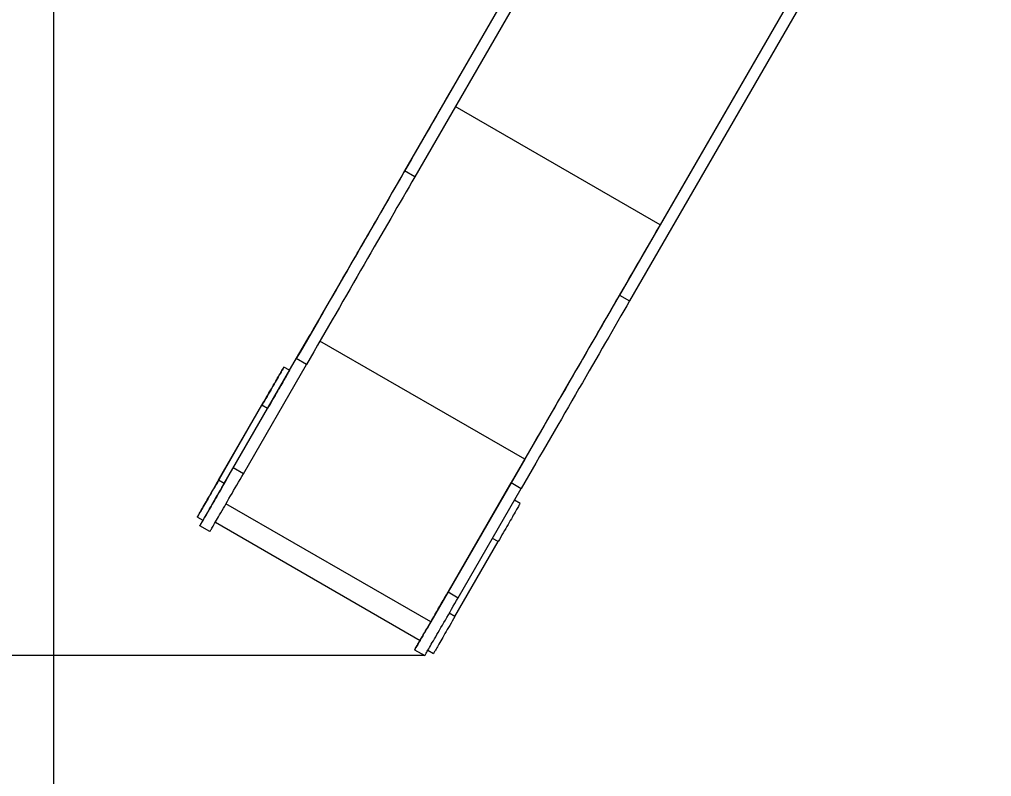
# Model space of a CAD drawing. Header units: millimetres. Extents: x -8083 to 6576, y -6691 to 5601.
# Drawn here: x -4791 to -2545, y -3325 to -1576 of the extents above; entities that cross this region are included whole.
import ezdxf

# ---------------------------------------------------------------- set-up
doc = ezdxf.new("R2010")
doc.units = ezdxf.units.MM
for name, color, linetype in [('DIKOM_ОБЪЕКТ', 7, 'Continuous'), ('DIKOM_РАЗМЕР_ЗОНА', 7, 'Continuous'), ('DIKOM_РАЗМЕР_ОБЪЕКТА', 7, 'Continuous')]:
    doc.layers.add(name, color=color, linetype=linetype)
doc.styles.add('style1', font='arial.ttf', dxfattribs={"width": 0.8})
doc.dimstyles.new('1-50', dxfattribs={"dimtxt": 300, "dimasz": 200, "dimexe": 100, "dimexo": 0, "dimgap": 100, "dimtad": 1, "dimtxsty": 'style1', "dimcen": 200, "dimclrd": 7, "dimclre": 7, "dimclrt": 7, "dimadec": 1, "dimazin": 2, "dimtfac": 1, "dimtmove": 0, "dimatfit": 2, "dimfxl": 0, "dimlwd": 25, "dimlwe": 18, "dimarcsym": 0})

# ---------------------------------------------------------------- blocks, each defined once
blk = doc.blocks.new('*D9')
at = {"layer": 'Defpoints', "color": 0, "transparency": 16777216}
for p in [(-396.4, 3600.5), (-7041.6, -3045.5), (-3854.4, -3045.5)]:
    blk.add_point(p, dxfattribs=at)
at = {"layer": 'DIKOM_РАЗМЕР_ОБЪЕКТА', "color": 7, "lineweight": 18, "transparency": 16777216}
for p, q in [((-396.4, 3600.5), (-7141.6, 3600.5)), ((-3854.4, -3045.5), (-7141.6, -3045.5))]:
    blk.add_line(p, q, dxfattribs=at)
at = {"layer": 'DIKOM_РАЗМЕР_ОБЪЕКТА', "color": 7, "lineweight": 25, "transparency": 16777216}
blk.add_line((-7041.6, 3400.5), (-7041.6, -2845.5), dxfattribs=at)
at = {"layer": 'DIKOM_РАЗМЕР_ОБЪЕКТА', "color": 7, "transparency": 16777216}
for points in [[(-7075, 3400.5), (-7008.3, 3400.5), (-7041.6, 3600.5)], [(-7075, -2845.5), (-7008.3, -2845.5), (-7041.6, -3045.5)]]:
    blk.add_solid(points, dxfattribs=at)
at = {"layer": 'DIKOM_РАЗМЕР_ОБЪЕКТА', "color": 7, "transparency": 16777216, "insert": (-7294.8, 463.6), "char_height": 300, "attachment_point": 5, "rotation": 90, "style": 'style1'}
blk.add_mtext('6650', dxfattribs=at)
blk = doc.blocks.new('*D10')
at = {"layer": 'Defpoints', "color": 0, "transparency": 16777216}
for p in [(-4711.6, -59.9), (5076.7, -1609.9), (5076.7, -5900.2)]:
    blk.add_point(p, dxfattribs=at)
at = {"layer": 'DIKOM_РАЗМЕР_ОБЪЕКТА', "color": 7, "lineweight": 18, "transparency": 16777216}
for p, q in [((-4711.6, -59.9), (-4711.6, -6000.2)), ((5076.7, -1609.9), (5076.7, -6000.2))]:
    blk.add_line(p, q, dxfattribs=at)
at = {"layer": 'DIKOM_РАЗМЕР_ОБЪЕКТА', "color": 7, "lineweight": 25, "transparency": 16777216}
blk.add_line((-4511.6, -5900.2), (4876.7, -5900.2), dxfattribs=at)
at = {"layer": 'DIKOM_РАЗМЕР_ОБЪЕКТА', "color": 7, "transparency": 16777216}
for points in [[(-4511.6, -5866.9), (-4511.6, -5933.5), (-4711.6, -5900.2)], [(4876.7, -5866.9), (4876.7, -5933.5), (5076.7, -5900.2)]]:
    blk.add_solid(points, dxfattribs=at)
at = {"layer": 'DIKOM_РАЗМЕР_ОБЪЕКТА', "color": 7, "transparency": 16777216, "insert": (410.1, -5647), "char_height": 300, "attachment_point": 5, "style": 'style1'}
blk.add_mtext('10000', dxfattribs=at)
blk = doc.blocks.new('*D11')
at = {"layer": 'Defpoints', "color": 0, "transparency": 16777216}
for p in [(6576.4, -1609.9), (-6320, -3354.1), (6576.4, -6591.4)]:
    blk.add_point(p, dxfattribs=at)
at = {"layer": 'DIKOM_РАЗМЕР_ЗОНА', "color": 7, "lineweight": 18, "transparency": 16777216}
for p, q in [((6576.4, -1609.9), (6576.4, -6691.4)), ((-6320, -3354.1), (-6320, -6691.4))]:
    blk.add_line(p, q, dxfattribs=at)
at = {"layer": 'DIKOM_РАЗМЕР_ЗОНА', "color": 7, "lineweight": 25, "transparency": 16777216}
blk.add_line((-6120, -6591.4), (6376.4, -6591.4), dxfattribs=at)
at = {"layer": 'DIKOM_РАЗМЕР_ЗОНА', "color": 7, "transparency": 16777216}
for points in [[(-6120, -6558.1), (-6120, -6624.7), (-6320, -6591.4)], [(6376.4, -6558.1), (6376.4, -6624.7), (6576.4, -6591.4)]]:
    blk.add_solid(points, dxfattribs=at)
at = {"layer": 'DIKOM_РАЗМЕР_ЗОНА', "color": 7, "transparency": 16777216, "insert": (182.5, -6338.1), "char_height": 300, "attachment_point": 5, "style": 'style1'}
blk.add_mtext('13000', dxfattribs=at)
blk = doc.blocks.new('*D12')
at = {"layer": 'Defpoints', "color": 0, "transparency": 16777216}
for p in [(-682.9, 5600.5), (-7632.5, -5169.1), (-3908.3, -5169.1)]:
    blk.add_point(p, dxfattribs=at)
at = {"layer": 'DIKOM_РАЗМЕР_ЗОНА', "color": 7, "lineweight": 18, "transparency": 16777216}
for p, q in [((-682.9, 5600.5), (-7732.5, 5600.5)), ((-3908.3, -5169.1), (-7732.5, -5169.1))]:
    blk.add_line(p, q, dxfattribs=at)
at = {"layer": 'DIKOM_РАЗМЕР_ЗОНА', "color": 7, "lineweight": 25, "transparency": 16777216}
blk.add_line((-7632.5, 5400.5), (-7632.5, -4969.1), dxfattribs=at)
at = {"layer": 'DIKOM_РАЗМЕР_ЗОНА', "color": 7, "transparency": 16777216}
for points in [[(-7665.9, 5400.5), (-7599.2, 5400.5), (-7632.5, 5600.5)], [(-7665.9, -4969.1), (-7599.2, -4969.1), (-7632.5, -5169.1)]]:
    blk.add_solid(points, dxfattribs=at)
at = {"layer": 'DIKOM_РАЗМЕР_ЗОНА', "color": 7, "transparency": 16777216, "insert": (-7885.7, 474.9), "char_height": 300, "attachment_point": 5, "rotation": 90, "style": 'style1'}
blk.add_mtext('10800', dxfattribs=at)

msp = doc.modelspace()

# ---------------------------------------------------------------- linework, layer by layer
at = {"layer": 'DIKOM_ОБЪЕКТ', "color": 7, "linetype": 'Continuous', "lineweight": 15}
for p, q in [((-3261.57, -819.012), (-3900.904, -1926.217)), ((-3238.187, -832.512), (-3877.521, -1939.717)), ((-3273.141, -839.003), (-3787.908, -1730.481)), ((-2728.954, -1042.466), (-3310.956, -2050.382)), ((-2765.337, -1105.512), (-3404.671, -2212.717)), ((-2741.954, -1119.012), (-3381.289, -2226.217)), ((-3310.956, -2050.382), (-3783.79, -1777.392)), ((-3877.521, -1939.717), (-3900.904, -1926.217)), ((-3404.671, -2212.717), (-3381.289, -2226.217)), ((-4166.691, -2386.515), (-4119.353, -2304.525)), ((-3623.64, -2591.933), (-4096.48, -2318.939)), ((-4296.745, -2611.806), (-4151.051, -2359.458)), ((-4273.362, -2625.306), (-4127.668, -2372.958)), ((-4166.689, -2386.516), (-4179.679, -2379.016)), ((-4127.668, -2372.958), (-4151.051, -2359.458)), ((-4330.53, -2640.311), (-4230.545, -2467.133)), ((-4328.798, -2637.284), (-4228.813, -2464.105)), ((-4217.554, -2474.632), (-4230.545, -2467.133)), ((-4317.539, -2647.811), (-4217.554, -2474.632)), ((-3623.64, -2591.933), (-3840.667, -2967.834)), ((-4273.362, -2625.306), (-4296.745, -2611.806)), ((-4317.539, -2647.811), (-4330.53, -2640.311)), ((-3800.512, -2898.306), (-3654.819, -2645.958)), ((-3654.819, -2645.958), (-3631.436, -2659.458)), ((-3777.13, -2911.806), (-3631.436, -2659.458)), ((-3634.083, -2694.016), (-3647.062, -2686.523)), ((-3840.667, -2967.834), (-4313.51, -2694.839)), ((-4379.664, -2725.4), (-4366.673, -2732.9)), ((-4338.076, -2737.383), (-3865.235, -3010.379)), ((-4373.964, -2745.53), (-4373.966, -2745.53)), ((-4350.584, -2759.03), (-4373.966, -2745.53)), ((-4350.582, -2759.03), (-4373.964, -2745.53)), ((-4350.582, -2759.03), (-4350.584, -2759.03)), ((-3784.933, -2955.311), (-3684.949, -2782.132)), ((-3684.949, -2782.132), (-3697.934, -2774.635)), ((-3800.512, -2898.306), (-3777.13, -2911.806)), ((-3784.933, -2955.311), (-3797.919, -2947.814)), ((-3877.731, -3032.03), (-3877.733, -3032.03)), ((-3877.733, -3032.03), (-3854.351, -3045.53)), ((-3877.731, -3032.03), (-3854.349, -3045.53)), ((-3854.349, -3045.53), (-3854.351, -3045.53)), ((-3847.053, -3032.903), (-3834.068, -3040.4))]:
    msp.add_line(p, q, dxfattribs=at)
at = {"layer": 'DIKOM_ОБЪЕКТ', "color": 7, "linetype": 'Continuous', "lineweight": 15, "flags": 128}
for points in [[(-3776.683, -1711.048), (-3776.593, -1710.894), (-3776.335, -1710.446), (-3775.929, -1709.744), (-3775.413, -1708.849), (-3774.831, -1707.843), (-3774.237, -1706.813), (-3773.682, -1705.852), (-3773.216, -1705.044), (-3772.88, -1704.463), (-3772.705, -1704.158), (-3772.705, -1704.158), (-3772.881, -1704.463), (-3773.216, -1705.044), (-3773.683, -1705.852), (-3774.238, -1706.813), (-3774.832, -1707.842), (-3775.413, -1708.849), (-3775.93, -1709.743), (-3776.335, -1710.446), (-3776.594, -1710.894), (-3776.683, -1711.048)], [(-3787.908, -1730.481), (-3795.436, -1743.517), (-3803.075, -1756.748), (-3810.826, -1770.17), (-3818.683, -1783.778), (-3826.646, -1797.568), (-3834.71, -1811.534), (-3842.874, -1825.673), (-3851.135, -1839.98), (-3859.49, -1854.449), (-3867.935, -1869.076), (-3876.469, -1883.856), (-3885.089, -1898.783), (-3893.79, -1913.854), (-3902.571, -1929.062), (-3911.429, -1944.402), (-3920.359, -1959.87), (-3929.361, -1975.46), (-3938.43, -1991.166), (-3947.563, -2006.984), (-3956.757, -2022.908), (-3966.01, -2038.933), (-3975.317, -2055.054), (-3984.677, -2071.264), (-3994.085, -2087.558), (-4003.538, -2103.932), (-4013.034, -2120.378), (-4022.569, -2136.893), (-4032.14, -2153.469), (-4041.743, -2170.102), (-4051.376, -2186.786), (-4061.035, -2203.516), (-4070.717, -2220.285), (-4080.418, -2237.088), (-4090.136, -2253.919), (-4099.867, -2270.773), (-4109.606, -2287.643), (-4119.353, -2304.525)], [(-3807.328, -1764.12), (-3807.239, -1763.966), (-3806.98, -1763.518), (-3806.575, -1762.816), (-3806.058, -1761.921), (-3805.477, -1760.915), (-3804.883, -1759.885), (-3804.328, -1758.924), (-3803.861, -1758.116), (-3803.526, -1757.535), (-3803.35, -1757.23), (-3803.35, -1757.23), (-3803.526, -1757.535), (-3803.862, -1758.116), (-3804.328, -1758.923), (-3804.883, -1759.885), (-3805.477, -1760.914), (-3806.059, -1761.921), (-3806.575, -1762.815), (-3806.98, -1763.518), (-3807.239, -1763.966), (-3807.328, -1764.12)], [(-3900.904, -1926.217), (-3907.48, -1937.606), (-3914.17, -1949.191), (-3920.97, -1960.968), (-3927.877, -1972.93), (-3934.889, -1985.072), (-3942.001, -1997.39), (-3949.211, -2009.876), (-3956.515, -2022.527), (-3963.911, -2035.335), (-3971.394, -2048.295), (-3978.962, -2061.402), (-3986.611, -2074.649), (-3994.337, -2088.03), (-4002.137, -2101.54), (-4010.008, -2115.172), (-4017.945, -2128.919), (-4025.947, -2142.777), (-4034.008, -2156.738), (-4042.125, -2170.796), (-4050.294, -2184.946), (-4058.512, -2199.179), (-4066.775, -2213.491), (-4075.08, -2227.874), (-4083.421, -2242.322), (-4091.797, -2256.828), (-4100.203, -2271.387), (-4108.635, -2285.991), (-4117.088, -2300.633), (-4125.561, -2315.308), (-4134.048, -2330.008), (-4142.546, -2344.727), (-4151.051, -2359.458)], [(-3877.521, -1939.717), (-3884.098, -1951.106), (-3890.787, -1962.691), (-3897.587, -1974.468), (-3904.494, -1986.43), (-3911.506, -1998.572), (-3918.618, -2010.89), (-3925.828, -2023.376), (-3933.132, -2036.027), (-3940.528, -2048.835), (-3948.011, -2061.795), (-3955.579, -2074.902), (-3963.228, -2088.149), (-3970.954, -2101.53), (-3978.754, -2115.04), (-3986.625, -2128.672), (-3994.563, -2142.419), (-4002.564, -2156.277), (-4010.625, -2170.238), (-4018.742, -2184.296), (-4026.911, -2198.446), (-4035.13, -2212.679), (-4043.393, -2226.991), (-4051.697, -2241.374), (-4060.039, -2255.822), (-4068.414, -2270.328), (-4076.82, -2284.887), (-4085.252, -2299.491), (-4093.706, -2314.133), (-4102.178, -2328.808), (-4110.666, -2343.508), (-4119.163, -2358.227), (-4127.668, -2372.958)], [(-3972.399, -2050.004), (-3972.31, -2049.85), (-3972.051, -2049.402), (-3971.646, -2048.7), (-3971.13, -2047.806), (-3970.548, -2046.799), (-3969.954, -2045.769), (-3969.399, -2044.808), (-3968.933, -2044.001), (-3968.597, -2043.419), (-3968.421, -2043.115), (-3968.421, -2043.115), (-3968.597, -2043.419), (-3968.933, -2044), (-3969.399, -2044.808), (-3969.954, -2045.769), (-3970.549, -2046.799), (-3971.13, -2047.805), (-3971.646, -2048.7), (-3972.052, -2049.402), (-3972.31, -2049.85), (-3972.399, -2050.004)], [(-3310.956, -2050.382), (-3318.256, -2063.024), (-3325.668, -2075.861), (-3333.19, -2088.888), (-3340.819, -2102.099), (-3348.552, -2115.492), (-3356.386, -2129.06), (-3364.319, -2142.799), (-3372.348, -2156.703), (-3380.469, -2170.769), (-3388.682, -2184.991), (-3396.98, -2199.364), (-3405.363, -2213.882), (-3413.828, -2228.542), (-3422.37, -2243.336), (-3430.987, -2258.26), (-3439.676, -2273.309), (-3448.434, -2288.478), (-3457.258, -2303.76), (-3466.144, -2319.151), (-3475.09, -2334.645), (-3484.092, -2350.236), (-3493.147, -2365.919), (-3502.252, -2381.688), (-3511.403, -2397.537), (-3520.598, -2413.462), (-3529.832, -2429.456), (-3539.103, -2445.513), (-3548.407, -2461.628), (-3557.741, -2477.795), (-3567.103, -2494.008), (-3576.487, -2510.262), (-3585.891, -2526.55), (-3595.312, -2542.868), (-3604.746, -2559.208), (-3614.19, -2575.565), (-3623.64, -2591.933)], [(-4011.038, -2116.925), (-4010.948, -2116.771), (-4010.69, -2116.323), (-4010.284, -2115.621), (-4009.768, -2114.726), (-4009.186, -2113.72), (-4008.592, -2112.69), (-4008.037, -2111.729), (-4007.571, -2110.921), (-4007.235, -2110.34), (-4007.06, -2110.035), (-4007.06, -2110.035), (-4007.236, -2110.34), (-4007.571, -2110.921), (-4008.038, -2111.729), (-4008.593, -2112.69), (-4009.187, -2113.72), (-4009.769, -2114.726), (-4010.285, -2115.62), (-4010.69, -2116.323), (-4010.949, -2116.771), (-4011.038, -2116.925)], [(-3404.671, -2212.717), (-3411.248, -2224.106), (-3417.937, -2235.691), (-3424.738, -2247.468), (-3431.645, -2259.43), (-3438.656, -2271.572), (-3445.768, -2283.89), (-3452.978, -2296.376), (-3460.282, -2309.027), (-3467.678, -2321.835), (-3475.161, -2334.795), (-3482.729, -2347.902), (-3490.378, -2361.149), (-3498.104, -2374.53), (-3505.904, -2388.04), (-3513.776, -2401.672), (-3521.713, -2415.419), (-3529.714, -2429.277), (-3537.775, -2443.238), (-3545.892, -2457.296), (-3554.062, -2471.446), (-3562.28, -2485.679), (-3570.543, -2499.991), (-3578.847, -2514.374), (-3587.189, -2528.822), (-3595.565, -2543.328), (-3603.97, -2557.887), (-3612.402, -2572.491), (-3620.856, -2587.133), (-3629.328, -2601.808), (-3637.816, -2616.508), (-3646.314, -2631.227), (-3654.819, -2645.958)], [(-3381.289, -2226.217), (-3387.865, -2237.606), (-3394.555, -2249.191), (-3401.354, -2260.968), (-3408.262, -2272.93), (-3415.273, -2285.072), (-3422.385, -2297.39), (-3429.595, -2309.876), (-3436.9, -2322.527), (-3444.295, -2335.335), (-3451.779, -2348.295), (-3459.346, -2361.402), (-3466.995, -2374.649), (-3474.722, -2388.03), (-3482.522, -2401.54), (-3490.393, -2415.172), (-3498.33, -2428.92), (-3506.332, -2442.777), (-3514.393, -2456.738), (-3522.509, -2470.796), (-3530.679, -2484.945), (-3538.897, -2499.179), (-3547.16, -2513.491), (-3555.464, -2527.874), (-3563.806, -2542.322), (-3572.182, -2556.828), (-3580.588, -2571.387), (-3589.019, -2585.991), (-3597.473, -2600.633), (-3605.946, -2615.308), (-3614.433, -2630.008), (-3622.931, -2644.727), (-3631.436, -2659.458)], [(-4228.813, -2464.105), (-4225.853, -2458.978), (-4222.907, -2453.874), (-4219.984, -2448.812), (-4217.095, -2443.809), (-4214.25, -2438.882), (-4211.46, -2434.049), (-4208.733, -2429.327), (-4206.081, -2424.733), (-4203.511, -2420.282), (-4201.032, -2415.99), (-4198.656, -2411.873), (-4196.387, -2407.945), (-4194.235, -2404.219), (-4192.208, -2400.709), (-4190.313, -2397.426), (-4188.556, -2394.384), (-4186.944, -2391.591), (-4185.481, -2389.059), (-4184.173, -2386.795), (-4183.026, -2384.808), (-4182.043, -2383.106), (-4181.226, -2381.693), (-4180.58, -2380.574), (-4180.107, -2379.755), (-4179.807, -2379.237), (-4179.682, -2379.023), (-4179.734, -2379.112), (-4179.961, -2379.506), (-4180.362, -2380.202), (-4180.936, -2381.198), (-4181.682, -2382.491), (-4182.597, -2384.075), (-4183.676, -2385.946), (-4184.918, -2388.097), (-4186.316, -2390.52), (-4187.868, -2393.207), (-4189.565, -2396.149), (-4191.404, -2399.334), (-4193.377, -2402.752), (-4195.477, -2406.391), (-4197.698, -2410.238), (-4200.031, -2414.28), (-4202.469, -2418.501), (-4205.002, -2422.889), (-4207.621, -2427.426), (-4210.318, -2432.098), (-4213.083, -2436.887), (-4215.906, -2441.778), (-4218.777, -2446.752), (-4221.688, -2451.792), (-4224.625, -2456.881), (-4227.582, -2462), (-4230.545, -2467.133)], [(-4166.689, -2386.516), (-4166.744, -2386.612), (-4166.97, -2387.006), (-4167.371, -2387.702), (-4167.946, -2388.698), (-4168.692, -2389.991), (-4169.607, -2391.575), (-4170.686, -2393.446), (-4171.927, -2395.597), (-4173.326, -2398.02), (-4174.877, -2400.707), (-4176.574, -2403.649), (-4178.413, -2406.834), (-4180.386, -2410.252), (-4182.487, -2413.891), (-4184.708, -2417.738), (-4187.041, -2421.78), (-4189.479, -2426.001), (-4192.012, -2430.389), (-4194.63, -2434.926), (-4197.327, -2439.598), (-4200.092, -2444.387), (-4202.916, -2449.277), (-4205.787, -2454.251), (-4208.697, -2459.292), (-4211.635, -2464.381), (-4214.591, -2469.5), (-4217.554, -2474.632)], [(-4227.679, -2462.155), (-4227.778, -2462.327), (-4228.046, -2462.791), (-4228.459, -2463.507), (-4228.981, -2464.41), (-4229.564, -2465.42), (-4230.158, -2466.449), (-4230.709, -2467.403), (-4231.168, -2468.199), (-4231.496, -2468.766), (-4231.661, -2469.053), (-4231.651, -2469.035), (-4231.465, -2468.713), (-4231.121, -2468.117), (-4230.649, -2467.298), (-4230.09, -2466.33), (-4229.495, -2465.3), (-4228.916, -2464.297), (-4228.405, -2463.412), (-4228.007, -2462.723), (-4227.758, -2462.291), (-4227.679, -2462.155)], [(-4373.964, -2745.53), (-4373.871, -2745.371), (-4373.595, -2744.893), (-4373.134, -2744.097), (-4372.492, -2742.985), (-4371.668, -2741.56), (-4370.666, -2739.825), (-4369.487, -2737.784), (-4368.134, -2735.442), (-4366.611, -2732.804), (-4364.919, -2729.876), (-4363.065, -2726.665), (-4361.051, -2723.178), (-4358.884, -2719.423), (-4356.566, -2715.41), (-4354.104, -2711.147), (-4351.503, -2706.643), (-4348.771, -2701.911), (-4345.912, -2696.959), (-4342.932, -2691.8), (-4339.841, -2686.446), (-4336.644, -2680.909), (-4333.348, -2675.202), (-4329.961, -2669.337), (-4326.493, -2663.329), (-4322.949, -2657.191), (-4319.338, -2650.937), (-4315.669, -2644.582), (-4311.949, -2638.14), (-4308.188, -2631.626), (-4304.395, -2625.056), (-4300.578, -2618.444), (-4296.745, -2611.806)], [(-4350.582, -2759.03), (-4350.488, -2758.871), (-4350.212, -2758.393), (-4349.752, -2757.597), (-4349.109, -2756.485), (-4348.286, -2755.06), (-4347.284, -2753.325), (-4346.104, -2751.284), (-4344.752, -2748.942), (-4343.228, -2746.304), (-4341.537, -2743.376), (-4339.682, -2740.165), (-4337.669, -2736.678), (-4335.5, -2732.923), (-4333.183, -2728.91), (-4330.722, -2724.647), (-4328.121, -2720.143), (-4325.388, -2715.411), (-4322.529, -2710.459), (-4319.55, -2705.301), (-4316.458, -2699.946), (-4313.261, -2694.409), (-4309.966, -2688.702), (-4306.579, -2682.837), (-4303.11, -2676.829), (-4299.566, -2670.691), (-4295.955, -2664.437), (-4292.286, -2658.082), (-4288.566, -2651.64), (-4284.806, -2645.126), (-4281.012, -2638.556), (-4277.195, -2631.944), (-4273.362, -2625.306)], [(-4330.53, -2640.311), (-4333.489, -2645.438), (-4336.436, -2650.542), (-4339.359, -2655.604), (-4342.248, -2660.607), (-4345.092, -2665.534), (-4347.883, -2670.367), (-4350.609, -2675.089), (-4353.262, -2679.683), (-4355.832, -2684.134), (-4358.31, -2688.426), (-4360.687, -2692.543), (-4362.956, -2696.472), (-4365.107, -2700.197), (-4367.135, -2703.708), (-4369.03, -2706.99), (-4370.786, -2710.033), (-4372.399, -2712.825), (-4373.862, -2715.358), (-4375.169, -2717.621), (-4376.317, -2719.608), (-4377.3, -2721.311), (-4378.116, -2722.724), (-4378.763, -2723.842), (-4379.236, -2724.661), (-4379.535, -2725.179), (-4379.66, -2725.393), (-4379.609, -2725.304), (-4379.382, -2724.91), (-4378.98, -2724.214), (-4378.406, -2723.218), (-4377.66, -2721.925), (-4376.746, -2720.341), (-4375.666, -2718.47), (-4374.425, -2716.319), (-4373.027, -2713.896), (-4371.475, -2711.209), (-4369.777, -2708.268), (-4367.939, -2705.082), (-4365.966, -2701.664), (-4363.865, -2698.025), (-4361.644, -2694.178), (-4359.311, -2690.137), (-4356.874, -2685.915), (-4354.341, -2681.527), (-4351.721, -2676.99), (-4349.024, -2672.318), (-4346.26, -2667.529), (-4343.437, -2662.639), (-4340.565, -2657.665), (-4337.655, -2652.624), (-4334.717, -2647.535), (-4331.761, -2642.416), (-4328.798, -2637.284)], [(-4317.539, -2647.811), (-4320.499, -2652.938), (-4323.446, -2658.042), (-4326.369, -2663.104), (-4329.258, -2668.107), (-4332.102, -2673.034), (-4334.892, -2677.867), (-4337.619, -2682.589), (-4340.272, -2687.183), (-4342.842, -2691.634), (-4345.319, -2695.926), (-4347.697, -2700.043), (-4349.966, -2703.971), (-4352.117, -2707.697), (-4354.144, -2711.208), (-4356.04, -2714.49), (-4357.796, -2717.533), (-4359.409, -2720.325), (-4360.872, -2722.857), (-4362.178, -2725.121), (-4363.327, -2727.108), (-4364.31, -2728.811), (-4365.126, -2730.223), (-4365.772, -2731.342), (-4366.246, -2732.161), (-4366.545, -2732.679), (-4366.669, -2732.894), (-4366.673, -2732.9)], [(-4327.664, -2635.334), (-4327.763, -2635.506), (-4328.031, -2635.97), (-4328.444, -2636.685), (-4328.966, -2637.588), (-4329.549, -2638.599), (-4330.143, -2639.627), (-4330.694, -2640.582), (-4331.154, -2641.378), (-4331.481, -2641.944), (-4331.647, -2642.231), (-4331.636, -2642.213), (-4331.45, -2641.892), (-4331.106, -2641.295), (-4330.634, -2640.477), (-4330.075, -2639.509), (-4329.48, -2638.478), (-4328.901, -2637.476), (-4328.39, -2636.591), (-4327.992, -2635.902), (-4327.743, -2635.47), (-4327.664, -2635.334)], [(-3634.083, -2694.016), (-3634.138, -2694.112), (-3634.365, -2694.506), (-3634.766, -2695.202), (-3635.341, -2696.198), (-3636.087, -2697.491), (-3637.001, -2699.075), (-3638.081, -2700.946), (-3639.322, -2703.097), (-3640.721, -2705.52), (-3642.272, -2708.207), (-3643.969, -2711.149), (-3645.808, -2714.334), (-3647.781, -2717.752), (-3649.882, -2721.391), (-3652.102, -2725.238), (-3654.435, -2729.28), (-3656.872, -2733.501), (-3659.405, -2737.889), (-3662.025, -2742.426), (-3664.722, -2747.098), (-3667.487, -2751.887), (-3670.31, -2756.777), (-3673.182, -2761.751), (-3676.092, -2766.792), (-3679.03, -2771.881), (-3681.986, -2777), (-3684.949, -2782.132)], [(-4366.677, -2732.898), (-4366.769, -2733.057), (-4368.247, -2735.617), (-4369.566, -2737.902), (-4370.719, -2739.901), (-4371.703, -2741.606), (-4372.513, -2743.011), (-4373.148, -2744.109), (-4373.602, -2744.897), (-4373.875, -2745.371), (-4373.966, -2745.53)], [(-3877.731, -3032.03), (-3877.639, -3031.871), (-3877.362, -3031.393), (-3876.902, -3030.597), (-3876.259, -3029.485), (-3875.436, -3028.06), (-3874.434, -3026.325), (-3873.255, -3024.284), (-3871.902, -3021.942), (-3870.378, -3019.304), (-3868.687, -3016.376), (-3866.833, -3013.165), (-3864.819, -3009.678), (-3862.651, -3005.923), (-3860.333, -3001.91), (-3857.871, -2997.647), (-3855.271, -2993.144), (-3852.538, -2988.411), (-3849.679, -2983.459), (-3846.7, -2978.301), (-3843.609, -2972.946), (-3840.411, -2967.409), (-3837.115, -2961.702), (-3833.729, -2955.837), (-3830.26, -2949.829), (-3826.716, -2943.691), (-3823.105, -2937.437), (-3819.436, -2931.082), (-3815.717, -2924.64), (-3811.956, -2918.127), (-3808.162, -2911.556), (-3804.345, -2904.944), (-3800.512, -2898.306)], [(-3854.349, -3045.53), (-3854.256, -3045.371), (-3853.979, -3044.893), (-3853.519, -3044.097), (-3852.877, -3042.985), (-3852.053, -3041.56), (-3851.051, -3039.825), (-3849.872, -3037.784), (-3848.519, -3035.442), (-3846.996, -3032.804), (-3845.305, -3029.876), (-3843.45, -3026.665), (-3841.437, -3023.178), (-3839.268, -3019.423), (-3836.95, -3015.41), (-3834.489, -3011.147), (-3831.888, -3006.643), (-3829.155, -3001.911), (-3826.296, -2996.959), (-3823.317, -2991.801), (-3820.226, -2986.446), (-3817.029, -2980.909), (-3813.733, -2975.202), (-3810.347, -2969.337), (-3806.877, -2963.329), (-3803.333, -2957.19), (-3799.722, -2950.937), (-3796.053, -2944.582), (-3792.334, -2938.14), (-3788.573, -2931.627), (-3784.78, -2925.056), (-3780.962, -2918.444), (-3777.13, -2911.806)], [(-3784.933, -2955.311), (-3787.893, -2960.438), (-3790.84, -2965.542), (-3793.763, -2970.604), (-3796.652, -2975.607), (-3799.496, -2980.534), (-3802.287, -2985.367), (-3805.013, -2990.089), (-3807.666, -2994.683), (-3810.236, -2999.134), (-3812.714, -3003.426), (-3815.091, -3007.543), (-3817.36, -3011.471), (-3819.511, -3015.197), (-3821.538, -3018.708), (-3823.434, -3021.99), (-3825.191, -3025.032), (-3826.803, -3027.825), (-3828.266, -3030.358), (-3829.573, -3032.621), (-3830.721, -3034.608), (-3831.704, -3036.311), (-3832.521, -3037.724), (-3833.167, -3038.842), (-3833.64, -3039.661), (-3833.94, -3040.179), (-3834.064, -3040.394), (-3834.068, -3040.4)], [(-3840.667, -2967.834), (-3842.774, -2971.483), (-3844.862, -2975.1), (-3846.918, -2978.66), (-3848.926, -2982.138), (-3850.872, -2985.508), (-3852.742, -2988.747), (-3854.523, -2991.831), (-3856.202, -2994.739), (-3857.767, -2997.45), (-3859.208, -2999.945), (-3860.513, -3002.205), (-3861.674, -3004.215), (-3862.682, -3005.961), (-3863.53, -3007.429), (-3864.212, -3008.61), (-3864.724, -3009.495), (-3865.06, -3010.078), (-3865.22, -3010.354), (-3865.235, -3010.379)], [(-3865.237, -3010.377), (-3867.127, -3013.65), (-3868.905, -3016.731), (-3870.536, -3019.557), (-3872.014, -3022.117), (-3873.333, -3024.402), (-3874.486, -3026.401), (-3875.47, -3028.106), (-3876.281, -3029.511), (-3876.915, -3030.609), (-3877.369, -3031.397), (-3877.642, -3031.871), (-3877.733, -3032.03)]]:
    msp.add_lwpolyline(points, dxfattribs=at)

# ---------------------------------------------------------------- dimensions: what is measured, and where the dimension line sits
at = {"layer": 'DIKOM_РАЗМЕР_ЗОНА'}
dim = msp.add_linear_dim(base=(-7632.537, -5169.059), p1=(-682.93, 5600.541), p2=(-3908.34, -5169.059), angle=90, text='10800', dimstyle='1-50', dxfattribs=at)
dim.commit()
dim.dimension.update_dxf_attribs({"geometry": '*D12', "text_midpoint": (-7632.537, 474.854), "dimtype": 160})
dim = msp.add_linear_dim(base=(6576.354, -6591.4), p1=(-6319.964, -3354.058), p2=(6576.354, -1609.882), text='13000', dimstyle='1-50', dxfattribs=at)
dim.commit()
dim.dimension.update_dxf_attribs({"geometry": '*D11', "text_midpoint": (182.549, -6591.4), "dimtype": 160})
at = {"layer": 'DIKOM_РАЗМЕР_ОБЪЕКТА'}
dim = msp.add_linear_dim(base=(-7041.635, -3045.53), p1=(-396.429, 3600.541), p2=(-3854.351, -3045.53), angle=90, text='6650', dimstyle='1-50', dxfattribs=at)
dim.commit()
dim.dimension.update_dxf_attribs({"geometry": '*D9', "text_midpoint": (-7041.635, 463.594), "dimtype": 160})
dim = msp.add_linear_dim(base=(5076.718, -5900.189), p1=(-4711.621, -59.882), p2=(5076.718, -1609.882), text='10000', dimstyle='1-50', dxfattribs=at)
dim.commit()
dim.dimension.update_dxf_attribs({"geometry": '*D10', "text_midpoint": (410.054, -5900.189), "dimtype": 160})

doc.saveas('drawing.dxf')
